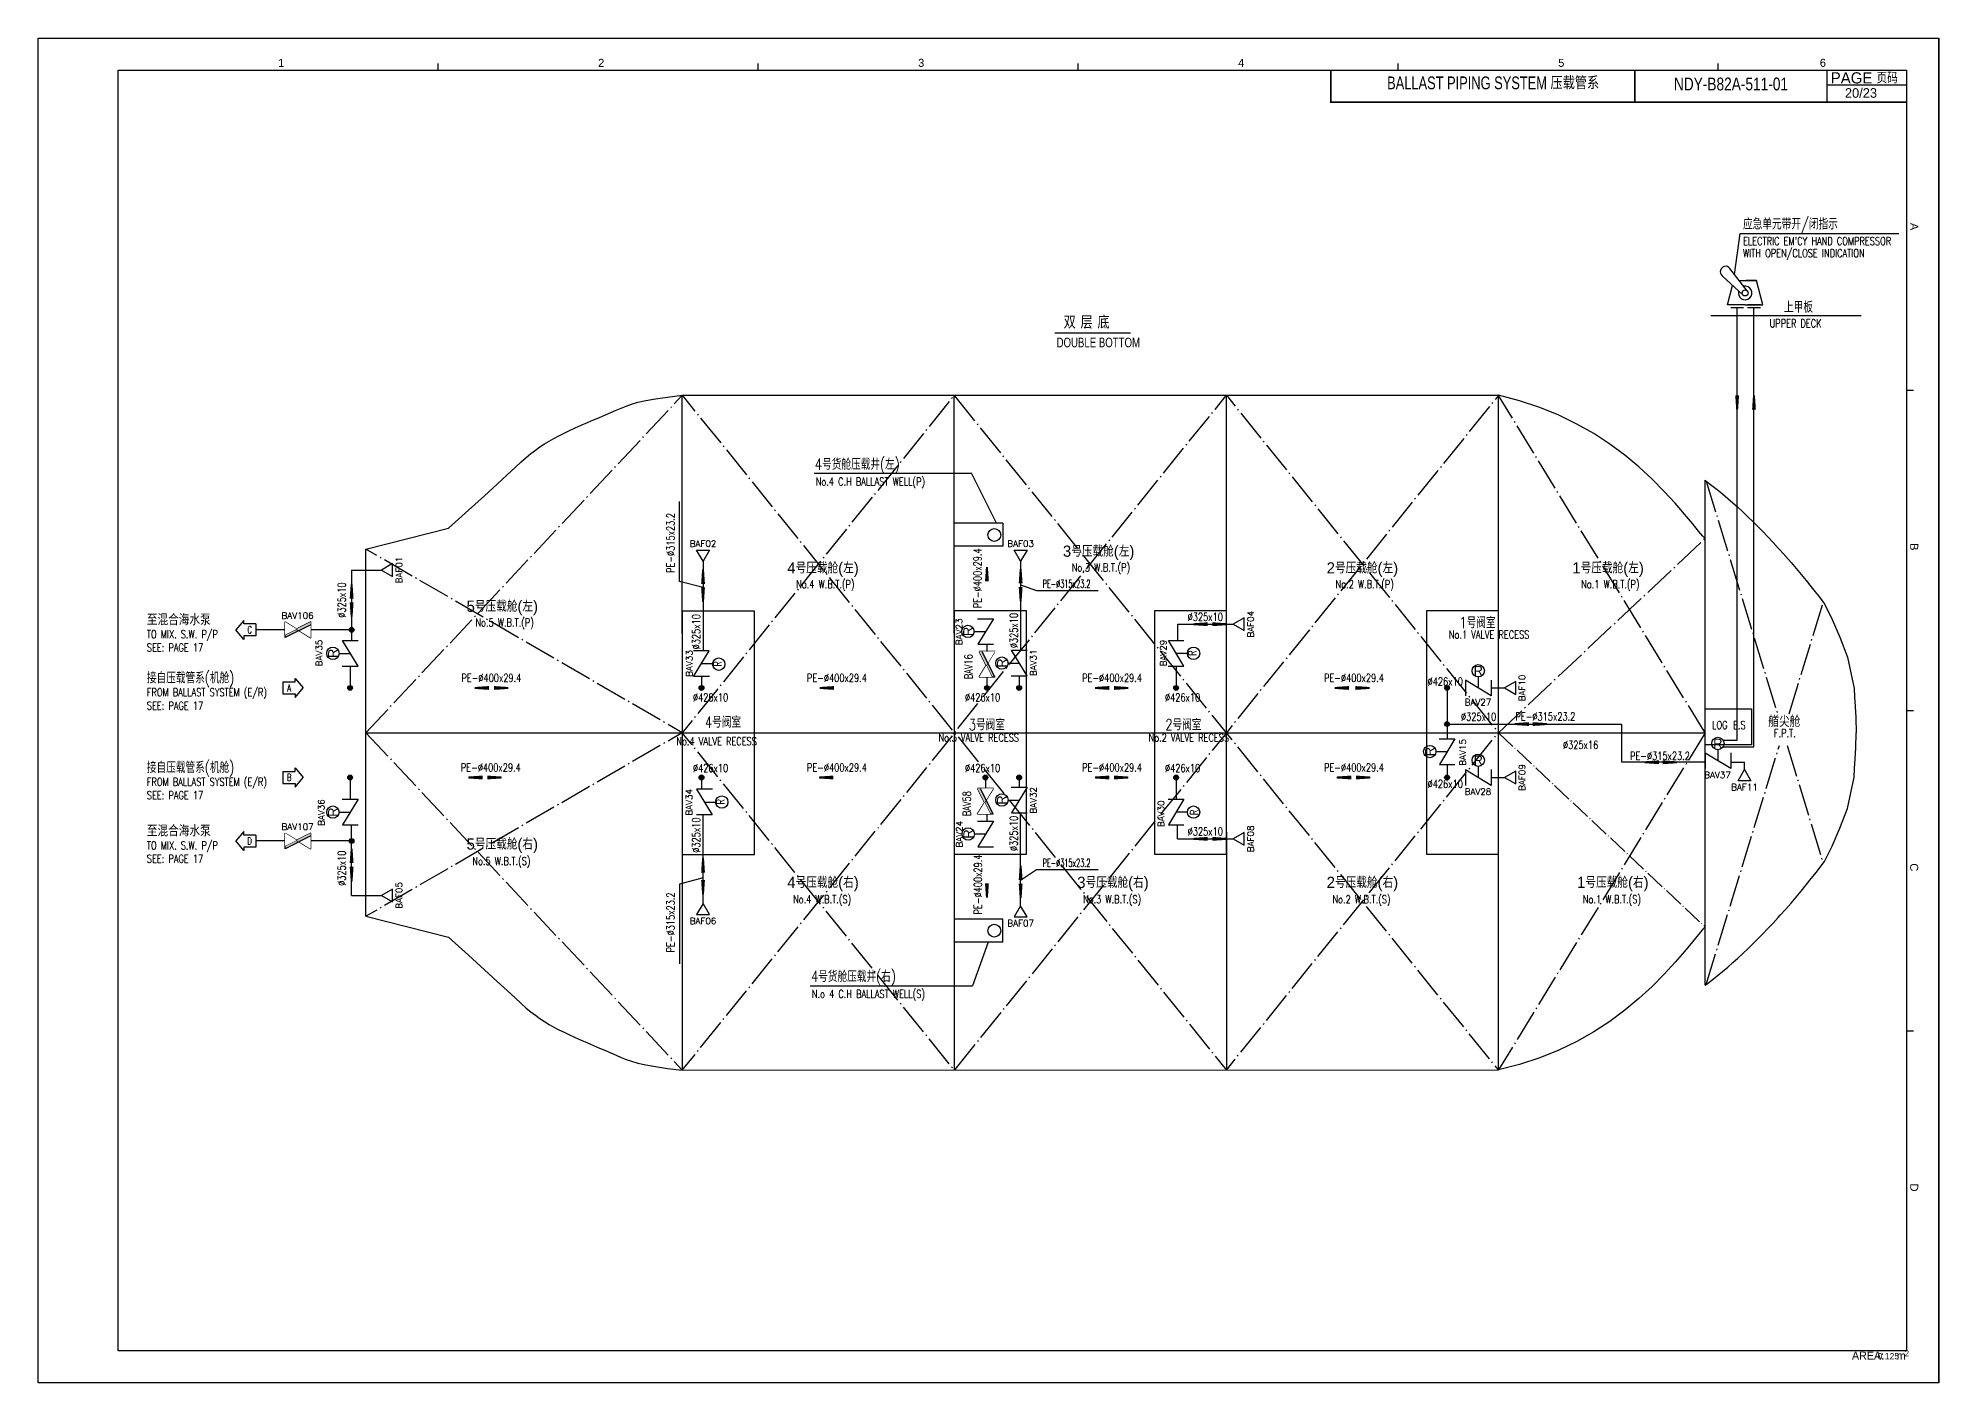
# Model space of a CAD drawing. Header units: inches. Extents: x 10682 to 13289, y -2771 to -1885.
# Drawn here: x 11329 to 11923, y -2305 to -1885 of the extents above; entities that cross this region are included whole.
import ezdxf
from ezdxf.enums import TextEntityAlignment as Align

# ---------------------------------------------------------------- set-up
doc = ezdxf.new("R2010")
doc.units = ezdxf.units.IN
doc.header["$MEASUREMENT"] = 0
doc.set_wipeout_variables(frame=1)
doc.linetypes.add('DASHDOTS', pattern=[1.6, 1.25, -0.15, 0.05, -0.15])
for name, color, linetype in [('BACK', 8, 'Continuous'), ('BALLAST', 7, 'Continuous'), ('PIPE', 7, 'Continuous'), ('text', 2, 'Continuous'), ('粗实线', 3, 'Continuous'), ('细实线', 7, 'Continuous')]:
    doc.layers.add(name, color=color, linetype=linetype)
doc.styles.add('CHINESE', font='SHORT.shx', dxfattribs={"bigfont": 'HZDXF.shx'})
doc.styles.add('HZDX', font='romans.shx', dxfattribs={"width": 0.9, "bigfont": 'HZDX.SHX'})
doc.styles.add('ROMANS', font='ROMANS')
doc.styles.add('SimSun', font='Simtxt.shx', dxfattribs={"width": 0.75, "bigfont": 'HZDX.SHX'})
doc.styles.add('st1', font='short.shx', dxfattribs={"bigfont": 'hzdxf.shx'})
doc.styles.get("Standard").update_dxf_attribs({"font": 'arial.ttf'})
doc.linetypes.add('STAR', pattern='A,0.7,-0.085,0.085,-0.085,["*   *",ROMANS,S=0.3,R=0,X=0,Y=-0.215],0.7,-0.085', length=1.74)

# ---------------------------------------------------------------- blocks, each defined once
blk = doc.blocks.new('V075')
at = {"color": 7, "linetype": 'Continuous'}
for p, q in [((0, -2), (0, 2)), ((8, -2.95), (8, 2)), ((0, -2.87), (0, -2))]:
    blk.add_line(p, q, dxfattribs=at)
blk.add_lwpolyline([(8, 2), (0, -2.87)], dxfattribs=at)
at = {"color": 2, "linetype": 'Continuous', "style": 'ROMANS', "flags": 1}
for tag in ['NAMEPLATE', 'STANDARD', 'DIAMETER', 'REMARKS', 'MATERIAL', 'WEIGHT', 'NAME', 'SIZE']:
    blk.add_attdef(tag, text='', height=2, dxfattribs=at).set_placement((3.9, 3.97), align=Align.MIDDLE)
at = {"color": 2, "linetype": 'Continuous', "style": 'ROMANS'}
blk.add_attdef('MARK', text='', height=2, dxfattribs=at).set_placement((3.9, 3.97), align=Align.MIDDLE)
blk = doc.blocks.new('ACT')
at = {"color": 7, "linetype": 'Continuous'}
blk.add_lwpolyline([(0, 3.49), (0, 0)], dxfattribs=at)
blk.add_circle((0, 5.42), 1.93, dxfattribs=at)
at = {"layer": 'BALLAST', "color": 2, "linetype": 'Continuous', "style": 'CHINESE'}
blk.add_text('R', height=3, dxfattribs=at).set_placement((0, 5.42), align=Align.MIDDLE)
blk = doc.blocks.new('F043')
at = {"linetype": 'Continuous'}
blk.add_lwpolyline([(-2, -3.46), (2, -3.46), (0, 0)], close=True, dxfattribs=at)
at = {"color": 2, "linetype": 'Continuous', "style": 'ROMANS', "flags": 1}
for tag in ['NAMEPLATE', 'STANDARD', 'DIAMETER', 'REMARKS', 'MATERIAL', 'WEIGHT', 'NAME', 'SIZE']:
    blk.add_attdef(tag, text='', height=2, dxfattribs=at).set_placement((0, -5.46), align=Align.MIDDLE)
at = {"color": 2, "linetype": 'Continuous', "style": 'ROMANS'}
blk.add_attdef('MARK', text='', height=2, dxfattribs=at).set_placement((0, -5.46), align=Align.MIDDLE)
blk = doc.blocks.new('F038')
at = {"color": 7, "linetype": 'Continuous'}
for points in [[(0, -2), (0, 2)], [(1, -2), (1, 2)]]:
    blk.add_lwpolyline(points, dxfattribs=at)
at = {"color": 2, "linetype": 'Continuous', "style": 'ROMANS', "flags": 1}
for tag in ['NAMEPLATE', 'STANDARD', 'DIAMETER', 'REMARKS', 'MATERIAL', 'WEIGHT', 'NAME', 'SIZE']:
    blk.add_attdef(tag, text='', height=2, dxfattribs=at).set_placement((0.5, 4), align=Align.MIDDLE)
at = {"color": 2, "linetype": 'Continuous', "style": 'ROMANS'}
blk.add_attdef('MARK', text='', height=2, dxfattribs=at).set_placement((0.5, 4), align=Align.MIDDLE)
blk = doc.blocks.new('V027')
at = {"color": 7, "linetype": 'Continuous'}
blk.add_lwpolyline([(8, -2.51), (8, 2.43), (0, -1.57), (0, 2.43)], close=True, dxfattribs=at)
at = {"color": 2, "linetype": 'Continuous', "style": 'ROMANS', "flags": 1}
for tag in ['NAMEPLATE', 'STANDARD', 'DIAMETER', 'REMARKS', 'MATERIAL', 'WEIGHT', 'NAME', 'SIZE']:
    blk.add_attdef(tag, text='', height=2, dxfattribs=at).set_placement((3.9, 4.41), align=Align.MIDDLE)
at = {"color": 2, "linetype": 'Continuous', "style": 'ROMANS'}
blk.add_attdef('MARK', text='', height=2, dxfattribs=at).set_placement((3.9, 4.41), align=Align.MIDDLE)
at = {"color": 7, "linetype": 'Continuous'}
blk.add_wipeout([(8, -2.51), (8, 2.43), (0, -1.57), (0, 2.43)], dxfattribs=at)
h = blk.add_hatch(color=256)
h.paths.add_polyline_path([(0, -1.57), (3.58, 0.22), (4.35, -0.26), (0, -2.43)])
h.paths.add_polyline_path([(3.58, 0.22), (8, 2.43), (8, 1.57), (4.35, -0.26)])
blk.add_lwpolyline([(8, 1.57), (0, -2.43), (0, -1.57)], dxfattribs=at)
blk = doc.blocks.new('zw$39D5')
at = {"color": 200}
for p, q in [((3.81, 5.95), (6.31, 2.98)), ((3.81, 4.85), (3.81, 5.95)), ((0, 4.85), (0, 1.1)), ((0, 4.85), (3.81, 4.85)), ((0, 1.1), (3.81, 1.1)), ((3.81, 0), (6.31, 2.98)), ((3.81, 1.1), (3.81, 0))]:
    blk.add_line(p, q, dxfattribs=at)
blk = doc.blocks.new('A2')
for p, q in [((0, 0), (0, 420)), ((0, 420), (594, 420)), ((594, 0), (594, 420)), ((125, 410), (125, 412)), ((225, 410), (225, 412)), ((325, 410), (325, 412)), ((425, 410), (425, 412)), ((525, 410), (525, 412)), ((584, 310), (586, 310)), ((584, 210), (586, 210)), ((584, 110), (586, 110)), ((594, 0), (0, 0))]:
    blk.add_line(p, q)
at = {"color": 5}
for p, q in [((25, 10), (25, 410)), ((25, 410), (584, 410)), ((584, 10), (584, 410)), ((584, 10), (25, 10))]:
    blk.add_line(p, q, dxfattribs=at)
for s, p in [('1', (75, 411)), ('2', (175, 411)), ('3', (275, 411)), ('4', (375, 411)), ('5', (475, 411)), ('6', (556.75, 411))]:
    blk.add_text(s, height=2.5).set_placement(p)
for s, p in [('A', (585, 362.28)), ('B', (585, 262.28)), ('C', (585, 162.28)), ('D', (585, 62.28))]:
    blk.add_text(s, height=2.5, rotation=270).set_placement(p)
at = {"color": 2, "style": 'st1'}
for s, height, p in [('AREA:', 2.5, (566.82, 7.28)), ('m', 2.5, (580.81, 7.28)), ('2', 1.8, (583.31, 8.34))]:
    blk.add_text(s, height=height, dxfattribs=at).set_placement(p)
at = {"color": 0, "style": 'st1'}
blk.add_text('0.125', height=2, dxfattribs=at).set_placement((574.85, 7.36))
blk = doc.blocks.new('A3图框')
at = {"ltscale": 5}
blk.add_lwpolyline([(-562.29, -4946.17), (31.71, -4946.17), (31.71, -5366.17), (-562.29, -5366.17)], close=True, dxfattribs=at)
at = {"layer": '粗实线', "color": 5, "const_width": 0.5}
for points in [[(-158.29, -4956.17), (-158.29, -4966.17), (21.71, -4966.17)], [(-63.29, -4956.17), (-63.29, -4966.17)], [(-3.29, -4956.17), (-3.29, -4966.17)]]:
    blk.add_lwpolyline(points, dxfattribs=at)
at = {"layer": '细实线'}
blk.add_line((-3.29, -4960.78), (21.71, -4960.78), dxfattribs=at)
at = {"color": 2}
blk.add_blockref('A2', (-562.29, -5366.17), dxfattribs=at)
blk.add_blockref('A2', (-562.29, -5366.17), dxfattribs=at)
at = {"color": 7, "insert": (-140.73, -4958.18), "char_height": 4, "width": 78.5836, "attachment_point": 1, "style": 'SimSun'}
blk.add_mtext('BALLAST PIPING SYSTEM {\\W1;压载管系}', dxfattribs=at)
at = {"layer": 'text', "color": 7, "style": 'SimSun', "width": 0.8}
blk.add_text('NDY-B82A-511-01', height=4, dxfattribs=at).set_placement((-33.29, -4960.52), align=Align.MIDDLE_CENTER)
at = {"layer": 'text', "color": 7, "style": 'SimSun'}
blk.add_text('PAGE 页码', height=3.5, dxfattribs=at).set_placement((8.37, -4958.57), align=Align.MIDDLE)

msp = doc.modelspace()

# ---------------------------------------------------------------- hatches: boundary and pattern name
h = msp.add_hatch(color=256)
edge = h.paths.add_edge_path()
edge.add_ellipse((11427.01, -2069.45), major_axis=(0.75, 0), ratio=1, start_angle=0, end_angle=360)
h = msp.add_hatch(color=256)
edge = h.paths.add_edge_path()
edge.add_ellipse((11426.54, -2087.6), major_axis=(0.75, 0), ratio=1, start_angle=0, end_angle=360)
h = msp.add_hatch(color=256)
edge = h.paths.add_edge_path()
edge.add_ellipse((11536.34, -2087.6), major_axis=(0.75, 0), ratio=1, start_angle=0, end_angle=360)
h = msp.add_hatch(color=256)
edge = h.paths.add_edge_path()
edge.add_ellipse((11625.53, -2087.6), major_axis=(0.75, 0), ratio=1, start_angle=0, end_angle=360)
h = msp.add_hatch(color=256)
edge = h.paths.add_edge_path()
edge.add_ellipse((11635.59, -2087.6), major_axis=(0.75, 0), ratio=1, start_angle=0, end_angle=360)
h = msp.add_hatch(color=256)
edge = h.paths.add_edge_path()
edge.add_ellipse((11684.63, -2087.6), major_axis=(0.75, 0), ratio=1, start_angle=0, end_angle=360)
h = msp.add_hatch(color=256)
edge = h.paths.add_edge_path()
edge.add_ellipse((11769.3, -2087.6), major_axis=(0.75, 0), ratio=1, start_angle=0, end_angle=360)
h = msp.add_hatch(color=256)
edge = h.paths.add_edge_path()
edge.add_ellipse((11769.3, -2098.87), major_axis=(0.75, 0), ratio=1, start_angle=0, end_angle=360)
h = msp.add_hatch(color=256)
edge = h.paths.add_edge_path()
edge.add_ellipse((11426.54, -2115.56), major_axis=(0.75, 0), ratio=1, start_angle=0, end_angle=360)
h = msp.add_hatch(color=256)
edge = h.paths.add_edge_path()
edge.add_ellipse((11536.34, -2115.56), major_axis=(0.75, 0), ratio=1, start_angle=0, end_angle=360)
h = msp.add_hatch(color=256)
edge = h.paths.add_edge_path()
edge.add_ellipse((11625.06, -2115.56), major_axis=(0.75, 0), ratio=1, start_angle=0, end_angle=360)
h = msp.add_hatch(color=256)
edge = h.paths.add_edge_path()
edge.add_ellipse((11635.59, -2115.56), major_axis=(0.75, 0), ratio=1, start_angle=0, end_angle=360)
h = msp.add_hatch(color=256)
edge = h.paths.add_edge_path()
edge.add_ellipse((11684.63, -2115.56), major_axis=(0.75, 0), ratio=1, start_angle=0, end_angle=360)
h = msp.add_hatch(color=256)
edge = h.paths.add_edge_path()
edge.add_ellipse((11769.3, -2115.56), major_axis=(0.75, 0), ratio=1, start_angle=0, end_angle=360)
h = msp.add_hatch(color=256)
edge = h.paths.add_edge_path()
edge.add_ellipse((11427.01, -2135.39), major_axis=(0.75, 0), ratio=1, start_angle=0, end_angle=360)

# ---------------------------------------------------------------- linework, layer by layer
at = {"color": 7, "linetype": 'Continuous'}
for p, q in [((11571.54, -2020.57), (11620.69, -2020.57)), ((11628.54, -2036.14), (11620.69, -2020.57)), ((11625.9, -2167.02), (11620.98, -2180.64)), ((11570.33, -2180.64), (11620.98, -2180.64))]:
    msp.add_line(p, q, dxfattribs=at)
for p, q in [((11529.46, -2054.31), (11529.46, -2029.37)), ((11536.82, -2056.22), (11529.46, -2054.31)), ((11636.06, -2055.38), (11640.99, -2057.12)), ((11640.99, -2057.12), (11660.31, -2057.12)), ((11636.06, -2147.58), (11640.99, -2144.29)), ((11640.99, -2144.29), (11660.31, -2144.29)), ((11536.82, -2146.94), (11529.46, -2148.85)), ((11529.46, -2148.85), (11529.46, -2173.79))]:
    msp.add_line(p, q)
at = {"color": 3}
for p, q in [((11536.82, -2047.98), (11536.82, -2076.05)), ((11636.06, -2047.98), (11636.06, -2075.83)), ((11427.01, -2050.77), (11427.01, -2072.79)), ((11427.01, -2050.77), (11436.36, -2050.77)), ((11427.01, -2069.45), (11397.12, -2069.45)), ((11685.1, -2067.69), (11685.1, -2072.79)), ((11685.1, -2067.69), (11702.46, -2067.69)), ((11426.54, -2080.79), (11426.54, -2087.6)), ((11536.34, -2084.05), (11536.34, -2087.6)), ((11635.59, -2083.83), (11635.59, -2087.6)), ((11684.63, -2080.79), (11684.63, -2087.6)), ((11769.3, -2087.6), (11769.3, -2103.48)), ((11769.3, -2098.87), (11823.83, -2098.87)), ((11823.83, -2098.87), (11823.83, -2110.8)), ((11769.3, -2111.48), (11769.3, -2115.56)), ((11849.93, -2110.8), (11823.83, -2110.8)), ((11857.93, -2110.8), (11862.25, -2110.8)), ((11862.25, -2113.1), (11862.25, -2110.8)), ((11426.54, -2115.56), (11426.54, -2122.37)), ((11536.34, -2115.56), (11536.34, -2119.22)), ((11625.06, -2115.56), (11625.06, -2118.97)), ((11635.59, -2115.56), (11635.59, -2118.59)), ((11684.63, -2115.56), (11684.63, -2122.37)), ((11427.01, -2152.39), (11427.01, -2130.37)), ((11536.82, -2154.89), (11536.82, -2127.22)), ((11625.53, -2126.97), (11625.53, -2129.2)), ((11636.06, -2155.59), (11636.06, -2126.59)), ((11685.1, -2134.72), (11685.1, -2130.37)), ((11427.01, -2135.39), (11397.12, -2135.39)), ((11685.1, -2134.72), (11702.46, -2134.72)), ((11427.01, -2152.39), (11436.36, -2152.39))]:
    msp.add_line(p, q, dxfattribs=at)
at = {"color": 8}
msp.add_line((11849.93, -2094.13), (11859.5, -2094.13), dxfattribs=at)
at = {"color": 7, "linetype": 'Continuous'}
for points in [[(11859.15, -1958.45), (11860.87, -1945.66), (11910.46, -1945.66)], [(11862.44, -1967.91), (11856.92, -1967.91), (11858.5, -1961.89)], [(11860.63, -1960.36), (11865.98, -1960.36)], [(11862.44, -1967.91), (11867.96, -1967.91), (11865.98, -1960.36), (11862.67, -1960.36)], [(11898.72, -1971.37), (11851.69, -1971.37)], [(11670.34, -1976.77), (11646.77, -1976.77)]]:
    msp.add_lwpolyline(points, dxfattribs=at)
at = {"linetype": 'Continuous'}
for points in [[(11861.74, -1964.88), (11855.22, -1958.87)], [(11863.13, -1963.6), (11857.71, -1956.58)]]:
    msp.add_lwpolyline(points, dxfattribs=at)
at = {"color": 3, "linetype": 'STAR', "ltscale": 10}
for points in [[(11855.59, -2103.95), (11859.95, -2103.95), (11859.95, -1968.91)], [(11855.59, -2105.94), (11865.21, -2105.94), (11865.21, -1968.91)]]:
    msp.add_lwpolyline(points, dxfattribs=at)
at = {"color": 3, "linetype": 'Continuous'}
msp.add_lwpolyline([(11865.21, -1967.91, 0, 0, 0), (11865.21, -1967.93, 1.3, 0.6, 0)], format="xyseb", dxfattribs=at)
at = {"color": 3}
for points in [[(11859.95, -1996.18, 0, 0, 0), (11859.95, -1996.18, 1.2, 0.6, 0), (11859.95, -2000.68, 0, 0, 0), (11859.95, -2000.68, 0, 0, 0)], [(11865.21, -2000.71, 0, 0, 0), (11865.21, -2000.71, 1.2, 0.6, 0), (11865.21, -1996.21, 0, 0, 0), (11865.21, -1996.21, 0, 0, 0)], [(11625.53, -2040.9, 0, 0, 0), (11625.53, -2055.34, 1.2, 0.6, 0), (11625.53, -2059.84, 0, 0, 0), (11625.53, -2065.96, 0, 0, 0)], [(11625.53, -2054.28, 0, 0, 0), (11625.53, -2054.28, 1.2, 0.6, 0), (11625.53, -2049.78, 0, 0, 0), (11625.53, -2049.78, 0, 0, 0)], [(11427.01, -2059.72, 0, 0, 0), (11427.01, -2059.72, 1.2, 0.6, 0), (11427.01, -2055.22, 0, 0, 0), (11427.01, -2055.22, 0, 0, 0)], [(11536.82, -2055.09, 0, 0, 0), (11536.82, -2055.09, 1.2, 0.6, 0), (11536.82, -2050.59, 0, 0, 0), (11536.82, -2050.59, 0, 0, 0)], [(11636.06, -2054.92, 0, 0, 0), (11636.06, -2054.92, 1.2, 0.6, 0), (11636.06, -2050.42, 0, 0, 0), (11636.06, -2050.42, 0, 0, 0)], [(11427.01, -2060.86, 0, 0, 0), (11427.01, -2060.86, 1.2, 0.6, 0), (11427.01, -2065.36, 0, 0, 0), (11427.01, -2065.36, 0, 0, 0)], [(11536.82, -2056.22, 0, 0, 0), (11536.82, -2056.22, 1.2, 0.6, 0), (11536.82, -2060.72, 0, 0, 0), (11536.82, -2060.72, 0, 0, 0)], [(11636.06, -2056.05, 0, 0, 0), (11636.06, -2056.05, 1.2, 0.6, 0), (11636.06, -2060.55, 0, 0, 0), (11636.06, -2060.55, 0, 0, 0)], [(11694.53, -2067.69, 0, 0, 0), (11694.53, -2067.69, 1.2, 0.6, 0), (11690.03, -2067.69, 0, 0, 0), (11690.03, -2067.69, 0, 0, 0)], [(11696.01, -2067.69, 0, 0, 0), (11696.01, -2067.69, 1.2, 0.6, 0), (11700.51, -2067.69, 0, 0, 0), (11700.51, -2067.69, 0, 0, 0)], [(11411.87, -2087.6, 0, 0, 0), (11579.34, -2087.6, 1.2, 0.6, 0), (11583.84, -2087.6, 0, 0, 0), (11775.06, -2087.6, 0, 0, 0)], [(11469.98, -2087.6, 0, 0, 0), (11469.98, -2087.6, 1.2, 0.6, 0), (11465.48, -2087.6, 0, 0, 0), (11465.48, -2087.6, 0, 0, 0)], [(11471.45, -2087.6, 0, 0, 0), (11471.45, -2087.6, 1.2, 0.6, 0), (11475.95, -2087.6, 0, 0, 0), (11475.95, -2087.6, 0, 0, 0)], [(11577.79, -2087.6, 0, 0, 0), (11577.79, -2087.6, 1.2, 0.6, 0), (11573.29, -2087.6, 0, 0, 0), (11573.29, -2087.6, 0, 0, 0)], [(11663.76, -2087.6, 0, 0, 0), (11663.76, -2087.6, 1.2, 0.6, 0), (11659.26, -2087.6, 0, 0, 0), (11659.26, -2087.6, 0, 0, 0)], [(11665.24, -2087.6, 0, 0, 0), (11665.24, -2087.6, 1.2, 0.6, 0), (11669.74, -2087.6, 0, 0, 0), (11669.74, -2087.6, 0, 0, 0)], [(11738.7, -2087.6, 0, 0, 0), (11738.7, -2087.6, 1.2, 0.6, 0), (11734.2, -2087.6, 0, 0, 0), (11734.2, -2087.6, 0, 0, 0)], [(11740.62, -2087.6, 0, 0, 0), (11740.62, -2087.6, 1.2, 0.6, 0), (11745.12, -2087.6, 0, 0, 0), (11745.12, -2087.6, 0, 0, 0)], [(11794.93, -2098.87, 0, 0, 0), (11794.93, -2098.87, 1.2, 0.6, 0), (11790.43, -2098.87, 0, 0, 0), (11790.43, -2098.87, 0, 0, 0)], [(11796.06, -2098.87, 0, 0, 0), (11796.06, -2098.87, 1.2, 0.6, 0), (11800.56, -2098.87, 0, 0, 0), (11800.56, -2098.87, 0, 0, 0)], [(11835.55, -2110.8, 0, 0, 0), (11835.55, -2110.8, 1.2, 0.6, 0), (11831.05, -2110.8, 0, 0, 0), (11831.05, -2110.8, 0, 0, 0)], [(11836.68, -2110.8, 0, 0, 0), (11836.68, -2110.8, 1.2, 0.6, 0), (11841.18, -2110.8, 0, 0, 0), (11841.18, -2110.8, 0, 0, 0)], [(11411.87, -2115.56, 0, 0, 0), (11579.1, -2115.56, 1.2, 0.6, 0), (11583.6, -2115.56, 0, 0, 0), (11775.06, -2115.56, 0, 0, 0)], [(11467.93, -2115.56, 0, 0, 0), (11467.93, -2115.56, 1.2, 0.6, 0), (11463.43, -2115.56, 0, 0, 0), (11463.43, -2115.56, 0, 0, 0)], [(11469.41, -2115.56, 0, 0, 0), (11469.41, -2115.56, 1.2, 0.6, 0), (11473.91, -2115.56, 0, 0, 0), (11473.91, -2115.56, 0, 0, 0)], [(11577.55, -2115.56, 0, 0, 0), (11577.55, -2115.56, 1.2, 0.6, 0), (11573.05, -2115.56, 0, 0, 0), (11573.05, -2115.56, 0, 0, 0)], [(11663.76, -2115.56, 0, 0, 0), (11663.76, -2115.56, 1.2, 0.6, 0), (11659.26, -2115.56, 0, 0, 0), (11659.26, -2115.56, 0, 0, 0)], [(11665.24, -2115.56, 0, 0, 0), (11665.24, -2115.56, 1.2, 0.6, 0), (11669.74, -2115.56, 0, 0, 0), (11669.74, -2115.56, 0, 0, 0)], [(11739.35, -2115.56, 0, 0, 0), (11739.35, -2115.56, 1.2, 0.6, 0), (11734.85, -2115.56, 0, 0, 0), (11734.85, -2115.56, 0, 0, 0)], [(11740.83, -2115.56, 0, 0, 0), (11740.83, -2115.56, 1.2, 0.6, 0), (11745.33, -2115.56, 0, 0, 0), (11745.33, -2115.56, 0, 0, 0)], [(11427.01, -2142.31, 0, 0, 0), (11427.01, -2142.31, 1.2, 0.6, 0), (11427.01, -2137.81, 0, 0, 0), (11427.01, -2137.81, 0, 0, 0)], [(11625.53, -2162.58, 0, 0, 0), (11625.53, -2147.23, 1.2, 0.6, 0), (11625.53, -2142.73, 0, 0, 0), (11625.53, -2137.2, 0, 0, 0)], [(11694.53, -2134.72, 0, 0, 0), (11694.53, -2134.72, 1.2, 0.6, 0), (11690.03, -2134.72, 0, 0, 0), (11690.03, -2134.72, 0, 0, 0)], [(11696.01, -2134.72, 0, 0, 0), (11696.01, -2134.72, 1.2, 0.6, 0), (11700.51, -2134.72, 0, 0, 0), (11700.51, -2134.72, 0, 0, 0)], [(11427.01, -2143.44, 0, 0, 0), (11427.01, -2143.44, 1.2, 0.6, 0), (11427.01, -2147.94, 0, 0, 0), (11427.01, -2147.94, 0, 0, 0)], [(11536.82, -2145.25, 0, 0, 0), (11536.82, -2145.25, 1.2, 0.6, 0), (11536.82, -2140.75, 0, 0, 0), (11536.82, -2140.75, 0, 0, 0)], [(11636.06, -2147.58, 0, 0, 0), (11636.06, -2147.58, 1.2, 0.6, 0), (11636.06, -2143.08, 0, 0, 0), (11636.06, -2143.08, 0, 0, 0)], [(11536.82, -2147.53, 0, 0, 0), (11536.82, -2147.53, 1.2, 0.6, 0), (11536.82, -2152.03, 0, 0, 0), (11536.82, -2152.03, 0, 0, 0)], [(11625.53, -2148.62, 0, 0, 0), (11625.53, -2148.62, 1.2, 0.6, 0), (11625.53, -2153.12, 0, 0, 0), (11625.53, -2153.12, 0, 0, 0)], [(11636.06, -2148.71, 0, 0, 0), (11636.06, -2148.71, 1.2, 0.6, 0), (11636.06, -2153.21, 0, 0, 0), (11636.06, -2153.21, 0, 0, 0)]]:
    msp.add_lwpolyline(points, format="xyseb", dxfattribs=at)
at = {"color": 254}
for points in [[(11530.34, -2139.65), (11552.85, -2139.65), (11552.85, -2063.65), (11530.34, -2063.65)], [(11615.34, -2139.48), (11637.85, -2139.48), (11637.85, -2063.48), (11615.34, -2063.48)], [(11677.84, -2139.48), (11700.34, -2139.48), (11700.34, -2063.48), (11677.84, -2063.48)], [(11762.84, -2139.48), (11785.34, -2139.48), (11785.34, -2063.48), (11762.84, -2063.48)]]:
    msp.add_lwpolyline(points, close=True, dxfattribs=at)
at = {"color": 3}
for points in [[(11783.06, -2087.6), (11787.29, -2087.6)], [(11783.06, -2115.56), (11787.29, -2115.56)]]:
    msp.add_lwpolyline(points, dxfattribs=at)
at = {"color": 8}
msp.add_lwpolyline([(11849.93, -2094.13), (11864.46, -2094.13), (11864.46, -2105.35), (11849.93, -2105.35)], close=True, dxfattribs=at)
at = {"linetype": 'Continuous'}
msp.add_circle((11862.44, -1964.24), 0.942, dxfattribs=at)
for centre in [(11427.01, -2069.45), (11426.54, -2087.6), (11536.34, -2087.6), (11625.53, -2087.6), (11635.59, -2087.6), (11684.63, -2087.6), (11769.3, -2087.6), (11769.3, -2098.87), (11426.54, -2115.56), (11536.34, -2115.56), (11625.06, -2115.56), (11635.59, -2115.56), (11684.63, -2115.56), (11769.3, -2115.56), (11427.01, -2135.39)]:
    msp.add_circle(centre, 0.75)
at = {"color": 7, "linetype": 'Continuous'}
for centre, radius, start, end in [((11856.37, -1957.62), 1.7, 37.68225, 227.35643), ((11862.44, -1964.24), 2.12, 163.61167, 101.42701)]:
    msp.add_arc(centre, radius, start, end, dxfattribs=at)
at = {"layer": 'BACK'}
for p, q in [((11530.34, -2070.48), (11530.34, -1996.21)), ((11615.34, -2070.48), (11615.34, -1996.21)), ((11700.34, -2070.48), (11700.34, -1996.21)), ((11785.34, -2206.9), (11785.34, -1996.21)), ((11849.93, -2180.42), (11849.93, -2022.74)), ((11431.48, -2101.58), (11431.48, -2044.25)), ((11431.48, -2101.58), (11849.93, -2101.58)), ((11431.48, -2158.91), (11431.48, -2101.58)), ((11530.34, -2132.68), (11530.34, -2206.95)), ((11615.34, -2132.68), (11615.34, -2206.95)), ((11700.34, -2132.68), (11700.34, -2206.95))]:
    msp.add_line(p, q, dxfattribs=at)
at = {"layer": 'BACK', "linetype": 'DASHDOTS', "ltscale": 8}
for p, q in [((11850.28, -2022.99), (11872.55, -2095.68)), ((11876.16, -2095.68), (11886.84, -2060.8)), ((11850.28, -2180.17), (11873.14, -2105.55)), ((11875.57, -2105.55), (11886.84, -2142.36))]:
    msp.add_line(p, q, dxfattribs=at)
at = {"layer": 'BACK', "linetype": 'DASHDOTS', "ltscale": 8, "flags": 128}
for points in [[(11431.48, -2101.58), (11530.34, -1996.21), (11615.34, -2101.58), (11700.34, -1996.21), (11785.34, -2101.58)], [(11849.93, -2101.58), (11785.34, -1996.26), (11700.34, -2101.58), (11615.34, -1996.21), (11530.34, -2101.58), (11431.48, -2044.25)], [(11785.34, -2101.58), (11849.93, -2040.94)], [(11849.93, -2101.58), (11785.34, -2206.9), (11700.34, -2101.58), (11615.34, -2206.95), (11530.34, -2101.58), (11431.48, -2158.91)], [(11431.48, -2101.58), (11530.34, -2206.95), (11615.54, -2101.58), (11700.34, -2206.95), (11785.34, -2101.58)]]:
    msp.add_lwpolyline(points, dxfattribs=at)
at = {"layer": 'BACK', "flags": 128}
for points in [[(11457.3, -2037.7), (11463.5, -2032.12), (11468.51, -2027.57), (11472.49, -2023.93), (11475.62, -2021.04), (11478.07, -2018.78), (11480.01, -2017.01), (11481.6, -2015.61), (11483.03, -2014.42), (11484.42, -2013.34), (11485.82, -2012.34), (11487.24, -2011.4), (11488.7, -2010.52), (11490.2, -2009.66), (11491.76, -2008.84), (11493.39, -2008.03), (11495.11, -2007.21), (11496.9, -2006.39), (11498.77, -2005.56), (11500.67, -2004.73), (11502.58, -2003.91), (11504.46, -2003.11), (11506.3, -2002.33), (11508.05, -2001.58), (11509.7, -2000.87), (11511.23, -2000.2), (11512.78, -1999.57), (11514.48, -1998.98), (11516.47, -1998.4), (11518.91, -1997.84), (11521.94, -1997.3), (11525.7, -1996.76), (11530.34, -1996.21)], [(11849.93, -2040.94), (11849.25, -2040.23), (11847.92, -2038.62), (11846, -2036.26), (11843.53, -2033.3), (11840.57, -2029.9), (11837.17, -2026.2), (11833.39, -2022.37), (11829.27, -2018.56), (11824.86, -2014.89), (11820.16, -2011.42), (11815.17, -2008.17), (11809.86, -2005.17), (11804.23, -2002.45), (11798.28, -2000.03), (11791.98, -1997.94), (11785.34, -1996.21)], [(11849.93, -2022.74), (11850.28, -2022.99), (11852.02, -2024.33), (11853.72, -2025.67), (11855.38, -2027.02), (11857.01, -2028.39), (11858.61, -2029.78), (11860.19, -2031.19), (11861.76, -2032.63), (11863.32, -2034.11), (11864.87, -2035.62), (11866.43, -2037.17), (11867.99, -2038.77), (11869.57, -2040.43), (11871.16, -2042.13), (11872.78, -2043.9), (11873.41, -2044.6), (11875.13, -2046.51), (11876.78, -2048.39), (11878.37, -2050.25), (11879.94, -2052.12), (11881.5, -2054.03), (11883.09, -2056.01), (11884.73, -2058.08), (11884.93, -2058.34), (11887.28, -2061.37), (11889.63, -2066.17), (11892, -2071.76), (11894.39, -2077.97), (11896.53, -2087.73), (11896.65, -2090.39), (11896.85, -2093.4), (11897.04, -2096.86), (11897.19, -2101.58)], [(11431.48, -2044.25), (11457.3, -2037.7)], [(11849.93, -2180.42), (11850.28, -2180.17), (11852.02, -2178.83), (11853.72, -2177.49), (11855.38, -2176.14), (11857.01, -2174.77), (11858.61, -2173.38), (11860.19, -2171.97), (11861.76, -2170.53), (11863.32, -2169.06), (11864.87, -2167.54), (11866.43, -2165.99), (11867.99, -2164.39), (11869.57, -2162.73), (11871.16, -2161.03), (11872.78, -2159.26), (11873.41, -2158.56), (11875.13, -2156.65), (11876.78, -2154.77), (11878.37, -2152.91), (11879.94, -2151.04), (11881.5, -2149.13), (11883.09, -2147.15), (11884.73, -2145.08), (11884.93, -2144.82), (11887.28, -2141.79), (11889.63, -2136.99), (11892, -2131.4), (11894.39, -2125.19), (11896.53, -2115.44), (11896.65, -2112.77), (11896.85, -2109.76), (11897.04, -2106.3), (11897.19, -2101.58)], [(11431.48, -2158.91), (11457.3, -2165.46)], [(11457.3, -2165.46), (11463.5, -2171.04), (11468.51, -2175.59), (11472.49, -2179.23), (11475.62, -2182.12), (11478.07, -2184.38), (11480.01, -2186.15), (11481.6, -2187.55), (11483.03, -2188.74), (11484.42, -2189.82), (11485.82, -2190.82), (11487.24, -2191.76), (11488.7, -2192.65), (11490.2, -2193.5), (11491.76, -2194.32), (11493.39, -2195.14), (11495.11, -2195.95), (11496.9, -2196.77), (11498.77, -2197.6), (11500.67, -2198.43), (11502.58, -2199.25), (11504.46, -2200.05), (11506.3, -2200.83), (11508.05, -2201.58), (11509.7, -2202.29), (11511.23, -2202.96), (11512.78, -2203.59), (11514.48, -2204.19), (11516.47, -2204.76), (11518.91, -2205.32), (11521.94, -2205.86), (11525.7, -2206.41), (11530.34, -2206.95)]]:
    msp.add_lwpolyline(points, dxfattribs=at)
at = {"layer": 'BACK'}
for points in [[(11530.34, -1996.21), (11785.34, -1996.21)], [(11849.93, -2162.22), (11849.25, -2162.93), (11847.92, -2164.54), (11846, -2166.9), (11843.53, -2169.86), (11840.57, -2173.27), (11837.17, -2176.96), (11833.39, -2180.79), (11829.27, -2184.6), (11824.86, -2188.27), (11820.16, -2191.74), (11815.17, -2194.99), (11809.86, -2197.98), (11804.23, -2200.7), (11798.28, -2203.11), (11791.98, -2205.18), (11785.34, -2206.9)], [(11530.34, -2206.95), (11785.34, -2206.9)]]:
    msp.add_lwpolyline(points, dxfattribs=at)
at = {"layer": 'BACK', "linetype": 'DASHDOTS', "ltscale": 5, "flags": 128}
msp.add_lwpolyline([(11785.34, -2101.58), (11849.93, -2162.22)], dxfattribs=at)
at = {"layer": 'PIPE', "color": 254}
for p, q in [((11630.46, -2036.14), (11615.34, -2036.14)), ((11630.46, -2036.14), (11630.46, -2043.31)), ((11630.46, -2043.31), (11615.34, -2043.31)), ((11630.46, -2159.85), (11615.34, -2159.85)), ((11630.46, -2167.02), (11630.46, -2159.85)), ((11630.46, -2167.02), (11615.34, -2167.02))]:
    msp.add_line(p, q, dxfattribs=at)
at = {"layer": 'PIPE', "color": 7, "linetype": 'Continuous'}
for p, q in [((11688.15, -2076.79), (11684.67, -2076.79)), ((11539.79, -2080.05), (11536.3, -2080.05)), ((11540.74, -2123.33), (11537.25, -2123.33)), ((11688.15, -2126.37), (11684.67, -2126.37))]:
    msp.add_line(p, q, dxfattribs=at)
at = {"layer": 'PIPE', "color": 2}
for centre in [(11627.82, -2039.83), (11627.82, -2163.41)]:
    msp.add_circle(centre, 2, dxfattribs=at)
at = {"layer": 'PIPE', "color": 7, "linetype": 'Continuous'}
for centre in [(11541.72, -2080.17), (11690.08, -2076.79), (11542.67, -2123.22), (11690.08, -2126.37)]:
    msp.add_circle(centre, 1.93, dxfattribs=at)

# ---------------------------------------------------------------- block references
at = {"color": 3, "linetype": 'Continuous', "rotation": 90}
for p in [(11859.95, -1968.91), (11865.21, -1968.91)]:
    msp.add_blockref('F038', p, dxfattribs=at)
ref = msp.add_blockref('F043', (11536.82, -2047.98), dxfattribs=dict(xscale=-1, rotation=180))
ref.add_attrib('MARK', 'BAF02', dxfattribs={"color": 2, "linetype": 'Continuous', "height": 2, "style": 'ROMANS'}).set_placement((11536.82, -2042.52), align=Align.MIDDLE)
ref = msp.add_blockref('F043', (11636.06, -2047.98), dxfattribs=dict(xscale=-1, rotation=180))
ref.add_attrib('MARK', 'BAF03', dxfattribs={"color": 2, "linetype": 'Continuous', "height": 2, "style": 'ROMANS'}).set_placement((11636.06, -2042.52), align=Align.MIDDLE)
at = {"rotation": 90}
for p, values in [((11436.36, -2050.77), {'MARK': 'BAF01'}), ((11702.46, -2067.69), {'MARK': 'BAF04'}), ((11787.29, -2087.6), {'MARK': 'BAF10'}), ((11787.29, -2115.56), {'MARK': 'BAF09'}), ((11702.46, -2134.72), {'MARK': 'BAF08'}), ((11436.36, -2152.39), {'MARK': 'BAF05'})]:
    msp.add_blockref('F043', p, dxfattribs=at).add_auto_attribs(values)
at = {"xscale": -1}
for p in [(11397.12, -2072.43), (11397.12, -2138.37)]:
    msp.add_blockref('zw$39D5', p, dxfattribs=at)
ref = msp.add_blockref('V075', (11625.53, -2073.96), dxfattribs=dict(xscale=-1, rotation=270))
ref.add_attrib('MARK', 'BAV23', dxfattribs={"color": 2, "linetype": 'Continuous', "height": 2, "rotation": 90, "style": 'ROMANS'}).set_placement((11616.83, -2070.06), align=Align.MIDDLE)
ref = msp.add_blockref('V075', (11427.01, -2072.79), dxfattribs=dict(rotation=270))
ref.add_attrib('MARK', 'BAV35', dxfattribs={"color": 2, "linetype": 'Continuous', "height": 2, "rotation": 90, "style": 'ROMANS'}).set_placement((11416.83, -2076.69), align=Align.MIDDLE)
ref = msp.add_blockref('V075', (11685.1, -2072.79), dxfattribs=dict(rotation=270))
ref.add_attrib('MARK', 'BAV29', dxfattribs={"color": 2, "linetype": 'Continuous', "height": 2, "rotation": 90, "style": 'ROMANS'}).set_placement((11680.63, -2076.69), align=Align.MIDDLE)
ref = msp.add_blockref('V075', (11535.87, -2076.05), dxfattribs=dict(xscale=-1, rotation=89.99999999999984))
ref.add_attrib('MARK', 'BAV33', dxfattribs={"color": 2, "linetype": 'Continuous', "height": 2, "rotation": 90, "style": 'ROMANS'}).set_placement((11532.5, -2079.95), align=Align.MIDDLE)
ref = msp.add_blockref('V075', (11636.06, -2075.83), dxfattribs=dict(rotation=270))
ref.add_attrib('MARK', 'BAV31', dxfattribs={"color": 2, "linetype": 'Continuous', "height": 2, "rotation": 90, "style": 'ROMANS'}).set_placement((11640.03, -2079.73), align=Align.MIDDLE)
for p in [(11405.56, -2090.57), (11405.56, -2118.54)]:
    msp.add_blockref('zw$39D5', p)
ref = msp.add_blockref('V075', (11775.06, -2088.07), dxfattribs=dict(xscale=-1, rotation=180))
ref.add_attrib('MARK', 'BAV27', dxfattribs={"color": 2, "linetype": 'Continuous', "height": 2, "style": 'ROMANS'}).set_placement((11778.96, -2092.04), align=Align.MIDDLE)
ref = msp.add_blockref('V075', (11769.77, -2111.48), dxfattribs=dict(xscale=-1, rotation=270))
ref.add_attrib('MARK', 'BAV15', dxfattribs={"color": 2, "linetype": 'Continuous', "height": 2, "rotation": 90, "style": 'ROMANS'}).set_placement((11774.21, -2107.73), align=Align.MIDDLE)
ref = msp.add_blockref('V075', (11849.93, -2110.8), dxfattribs=dict(xscale=-1, rotation=180))
ref.add_attrib('MARK', 'BAV37', dxfattribs={"color": 2, "linetype": 'Continuous', "height": 2, "style": 'ROMANS'}).set_placement((11853.83, -2114.77), align=Align.MIDDLE)
ref = msp.add_blockref('V075', (11775.06, -2116.04), dxfattribs=dict(xscale=-1, rotation=180))
ref.add_attrib('MARK', 'BAV28', dxfattribs={"color": 2, "linetype": 'Continuous', "height": 2, "style": 'ROMANS'}).set_placement((11778.96, -2120.01), align=Align.MIDDLE)
ref = msp.add_blockref('F043', (11862.25, -2113.1), dxfattribs=dict(xscale=-1))
ref.add_attrib('MARK', 'BAF11', dxfattribs={"color": 2, "linetype": 'Continuous', "height": 2, "style": 'ROMANS'}).set_placement((11862.25, -2118.57), align=Align.MIDDLE)
ref = msp.add_blockref('V075', (11536.82, -2127.22), dxfattribs=dict(rotation=90.00000000000001))
ref.add_attrib('MARK', 'BAV34', dxfattribs={"color": 2, "linetype": 'Continuous', "height": 2, "rotation": 90, "style": 'ROMANS'}).set_placement((11532.47, -2123.32), align=Align.MIDDLE)
ref = msp.add_blockref('V075', (11636.06, -2126.59), dxfattribs=dict(xscale=-1, rotation=270))
ref.add_attrib('MARK', 'BAV32', dxfattribs={"color": 2, "linetype": 'Continuous', "height": 2, "rotation": 90, "style": 'ROMANS'}).set_placement((11640.03, -2122.69), align=Align.MIDDLE)
ref = msp.add_blockref('V075', (11427.01, -2130.37), dxfattribs=dict(xscale=-1, rotation=270))
ref.add_attrib('MARK', 'BAV36', dxfattribs={"color": 2, "linetype": 'Continuous', "height": 2, "rotation": 90, "style": 'ROMANS'}).set_placement((11417.56, -2126.51), align=Align.MIDDLE)
ref = msp.add_blockref('V075', (11685.1, -2130.37), dxfattribs=dict(xscale=-1, rotation=270))
ref.add_attrib('MARK', 'BAV30', dxfattribs={"color": 2, "linetype": 'Continuous', "height": 2, "rotation": 90, "style": 'ROMANS'}).set_placement((11679.93, -2126.88), align=Align.MIDDLE)
ref = msp.add_blockref('V075', (11625.53, -2137.2), dxfattribs=dict(xscale=-1, rotation=270))
ref.add_attrib('MARK', 'BAV24', dxfattribs={"color": 2, "linetype": 'Continuous', "height": 2, "rotation": 90, "style": 'ROMANS'}).set_placement((11616.89, -2133.29), align=Align.MIDDLE)
for p, values in [((11536.82, -2154.89), {'MARK': 'BAF06'}), ((11636.06, -2155.59), {'MARK': 'BAF07'})]:
    msp.add_blockref('F043', p).add_auto_attribs(values)
at = {"layer": 'PIPE', "color": 3, "linetype": 'Continuous', "rotation": 90}
for p in [(11625.02, -2069.96), (11426.58, -2076.79), (11635.62, -2079.83), (11769.33, -2107.48), (11426.58, -2126.37), (11635.62, -2122.59), (11625.1, -2133.2)]:
    msp.add_blockref('ACT', p, dxfattribs=at)
at = {"layer": 'PIPE', "color": 3, "linetype": 'Continuous'}
for p in [(11779.06, -2087.64), (11779.06, -2115.6), (11853.93, -2110.36)]:
    msp.add_blockref('ACT', p, dxfattribs=at)

# ---------------------------------------------------------------- texts
at = {"color": 2, "linetype": 'Continuous', "style": 'HZDX', "width": 0.75}
for s, height, p in [('应急单元带开/闭指示', 3.5, (11861.78, -1944.44)), ("ELECTRIC EM'CY HAND COMPRESSOR", 2.5, (11861.78, -1949.29)), ('WITH OPEN/CLOSE INDICATION', 2.5, (11861.78, -1953.06)), ('上甲板', 3.5, (11874.59, -1970.4)), ('UPPER DECK', 2.5, (11870.1, -1974.98)), ('4号货舱压载井(左)', 3.5, (11571.77, -2019.48)), ('1号阀室', 3.5, (11773.18, -2068.94)), ('4号阀室', 3.5, (11537.42, -2100.02)), ('3号阀室', 3.5, (11619.85, -2100.81)), ('2号阀室', 3.5, (11681.26, -2100.81)), ('4号货舱压载井(右)', 3.5, (11570.55, -2179.42))]:
    msp.add_text(s, height=height, dxfattribs=at).set_placement(p)
at = {"color": 2, "linetype": 'Continuous', "style": 'SimSun'}
msp.add_text('双 层 底 ', height=4, dxfattribs=at).set_placement((11649.49, -1975.4))
for s, p in [('3号压载舱(左)', (11660.43, -2046.63)), ('4号压载舱(左)', (11574.31, -2051.85)), ('2号压载舱(左)', (11742.85, -2051.85)), ('1号压载舱(左)', (11819.62, -2051.85)), ('5号压载舱(左)', (11474.09, -2063.82)), ('艏尖舱', (11874.69, -2099.79)), ('5号压载舱(右)', (11474.09, -2138.08)), ('4号压载舱(右)', (11574.31, -2150.05)), ('3号压载舱(右)', (11664.91, -2150.05)), ('2号压载舱(右)', (11742.85, -2150.05)), ('1号压载舱(右)', (11821.1, -2150.05))]:
    msp.add_text(s, height=3.5, dxfattribs=at).set_placement(p, align=Align.CENTER)
at = {"color": 2, "linetype": 'Continuous', "style": 'HZDX'}
for p in [(11363.03, -2066.28), (11363.03, -2132.22)]:
    msp.add_text('至混合海水泵', height=3.5, dxfattribs=at).set_placement(p, align=Align.MIDDLE_LEFT)
at = {"color": 2, "linetype": 'Continuous', "style": 'HZDX', "width": 0.65}
for s, p in [('C', (11395.15, -2070.54)), ('A', (11407.52, -2088.68)), ('B', (11407.52, -2116.65)), ('D', (11395.15, -2136.48))]:
    msp.add_text(s, height=2.2, dxfattribs=at).set_placement(p, align=Align.CENTER)
at = {"color": 2, "linetype": 'Continuous', "style": 'HZDX', "width": 0.75}
for p in [(11363.03, -2084.43), (11363.03, -2112.4)]:
    msp.add_text('接自压载管系(机舱)', height=3.5, dxfattribs=at).set_placement(p, align=Align.MIDDLE_LEFT)
at = {"layer": 'PIPE', "color": 2, "width": 0.75}
for s, height, style, p in [('DOUBLE BOTTOM', 3, 'SimSun', (11647.29, -1981.21)), ('No.4 C.H BALLAST WELL(P)', 2.5, 'HZDX', (11572.04, -2024.42)), ('N.o 4 C.H BALLAST WELL(S)', 2.5, 'HZDX', (11570.82, -2184.41))]:
    msp.add_text(s, height=height, dxfattribs=dict(at, style=style)).set_placement(p)
at = {"layer": 'PIPE', "color": 2, "style": 'HZDX', "width": 0.75}
for s, p in [('No.3 W.B.T.(P)', (11661.17, -2051.22)), ('No.4 W.B.T.(P)', (11575.05, -2056.43)), ('No.2 W.B.T.(P)', (11743.59, -2056.43)), ('No.1 W.B.T.(P)', (11820.35, -2056.43)), ('No.5 W.B.T.(P)', (11474.83, -2068.41)), ('LOG', (11854.53, -2100.42)), ('E.S', (11860.63, -2100.44)), ('F.P.T.', (11874.84, -2102.95)), ('No.5 W.B.T.(S)', (11473.82, -2142.89)), ('No.4 W.B.T.(S)', (11574.04, -2154.85)), ('No.3 W.B.T.(S)', (11664.65, -2154.85)), ('No.2 W.B.T.(S)', (11742.58, -2154.85)), ('No.1 W.B.T.(S)', (11820.83, -2154.85))]:
    msp.add_text(s, height=2.5, dxfattribs=at).set_placement(p, align=Align.CENTER)
for s, p in [('TO MIX. S.W. P/P', (11363.03, -2070.81)), ('SEE: PAGE 17', (11363.03, -2074.99)), ('FROM BALLAST SYSTEM (E/R)', (11363.03, -2088.96)), ('SEE: PAGE 17', (11363.03, -2093.14)), ('SEE: PAGE 17', (11363.03, -2121.11)), ('FROM BALLAST SYSTEM (E/R)', (11363.03, -2116.93)), ('TO MIX. S.W. P/P', (11363.03, -2136.76)), ('SEE: PAGE 17', (11363.03, -2140.93))]:
    msp.add_text(s, height=2.5, dxfattribs=at).set_placement(p, align=Align.MIDDLE_LEFT)
at = {"layer": 'text', "color": 7, "style": 'SimSun'}
msp.add_text('20/23', height=3, dxfattribs=at).set_placement((11898.64, -1901.79), align=Align.MIDDLE_CENTER)
at = {"layer": 'text', "color": 2, "style": 'HZDX', "width": 0.75}
for s, p in [('PE-%%C315x23.2', (11527.93, -2042.33)), ('PE-%%C400x29.4', (11623.83, -2053.37)), ('∅325x10', (11425.15, -2060.15)), ('%%C325x10', (11535.89, -2070.06)), ('%%C325x10', (11635.14, -2069.68)), ('R', (11690.97, -2076.72)), ('R', (11542.61, -2080.1)), ('R', (11543.55, -2123.16)), ('R', (11691.49, -2126.44)), ('%%C325x10', (11535.89, -2133.57)), ('%%C325x10', (11635.14, -2133.04)), ('∅325x10', (11425.15, -2143.9)), ('PE-%%C400x29.4', (11623.98, -2148.98)), ('PE-%%C315x23.2', (11527.93, -2160.83))]:
    msp.add_text(s, height=2.5, rotation=90, dxfattribs=at).set_placement(p, align=Align.CENTER)
at = {"layer": 'text', "color": 2, "style": 'HZDX'}
for s, width, p in [('PE-%%C315x23.2', 0.6, (11650.39, -2056.32)), ('%%C325x10', 0.75, (11693.75, -2066.65)), ('PE-%%C400x29.4', 0.75, (11470.67, -2085.72)), ('PE-%%C400x29.4', 0.75, (11578.64, -2085.72)), ('PE-%%C400x29.4', 0.75, (11664.62, -2085.72)), ('PE-%%C400x29.4', 0.75, (11740.21, -2085.72)), ('%%C426x10', 0.75, (11768.73, -2086.85)), ('%%C426x10', 0.75, (11539.17, -2091.81)), ('%%C426x10', 0.75, (11624.17, -2091.81)), ('%%C426x10', 0.75, (11686.67, -2091.81)), ('%%C325x10', 0.75, (11779.17, -2097.82)), ('PE-%%C315x23.2', 0.75, (11800.03, -2097.76)), ('%%C325x16', 0.75, (11811.03, -2106.64)), ('PE-%%C315x23.2', 0.75, (11835.83, -2110.07)), ('PE-%%C400x29.4', 0.75, (11470.5, -2113.69)), ('%%C426x10', 0.75, (11539.17, -2113.85)), ('PE-%%C400x29.4', 0.75, (11578.64, -2113.69)), ('%%C426x10', 0.75, (11624.17, -2113.85)), ('PE-%%C400x29.4', 0.75, (11664.62, -2113.69)), ('%%C426x10', 0.75, (11686.67, -2113.85)), ('PE-%%C400x29.4', 0.75, (11740.21, -2113.69)), ('%%C426x10', 0.75, (11768.73, -2118.81)), ('%%C325x10', 0.75, (11693.75, -2133.68)), ('PE-%%C315x23.2', 0.6, (11650.39, -2143.48))]:
    msp.add_text(s, height=2.5, dxfattribs=dict(at, width=width)).set_placement(p, align=Align.CENTER)
at = {"layer": 'text', "style": 'HZDX', "width": 0.75}
for s, p in [('No.1 VALVE RECESS', (11769.87, -2072.19)), ('No.3 VALVE RECESS', (11610.4, -2104.36)), ('No.2 VALVE RECESS', (11676.04, -2104.36)), ('No.4 VALVE RECESS', (11528.48, -2105.5))]:
    msp.add_text(s, height=2.5, dxfattribs=at).set_placement(p)

# ---------------------------------------------------------------- next in the draw order: block references
at = {"color": 3, "rotation": 90}
for p in [(11625.53, -2084.19), (11625.02, -2126.97)]:
    msp.add_blockref('V027', p, dxfattribs=at)

# ---------------------------------------------------------------- next in the draw order: linework, layer by layer
at = {"color": 3}
for p, q in [((11625.53, -2073.96), (11625.53, -2076.19)), ((11625.53, -2084.19), (11625.53, -2087.6))]:
    msp.add_line(p, q, dxfattribs=at)

# ---------------------------------------------------------------- next in the draw order: block references
at = {"color": 2}
msp.add_blockref('A3图框', (11891.31, 3061.54), dxfattribs=at)

# ---------------------------------------------------------------- next in the draw order: texts
at = {"layer": 'text', "color": 2, "style": 'HZDX', "width": 0.75}
for s, p in [('BAV16', (11621, -2080.96)), ('BAV58', (11620.49, -2123.74))]:
    msp.add_text(s, height=2.5, rotation=90, dxfattribs=at).set_placement(p, align=Align.CENTER)

# ---------------------------------------------------------------- next in the draw order: block references
at = {"color": 3}
for p, values in [((11406.22, -2069.41), {'MARK': 'BAV106'}), ((11406.22, -2135.36), {'MARK': 'BAV107'})]:
    msp.add_blockref('V027', p, dxfattribs=at).add_auto_attribs(values)

doc.saveas('drawing.dxf')
